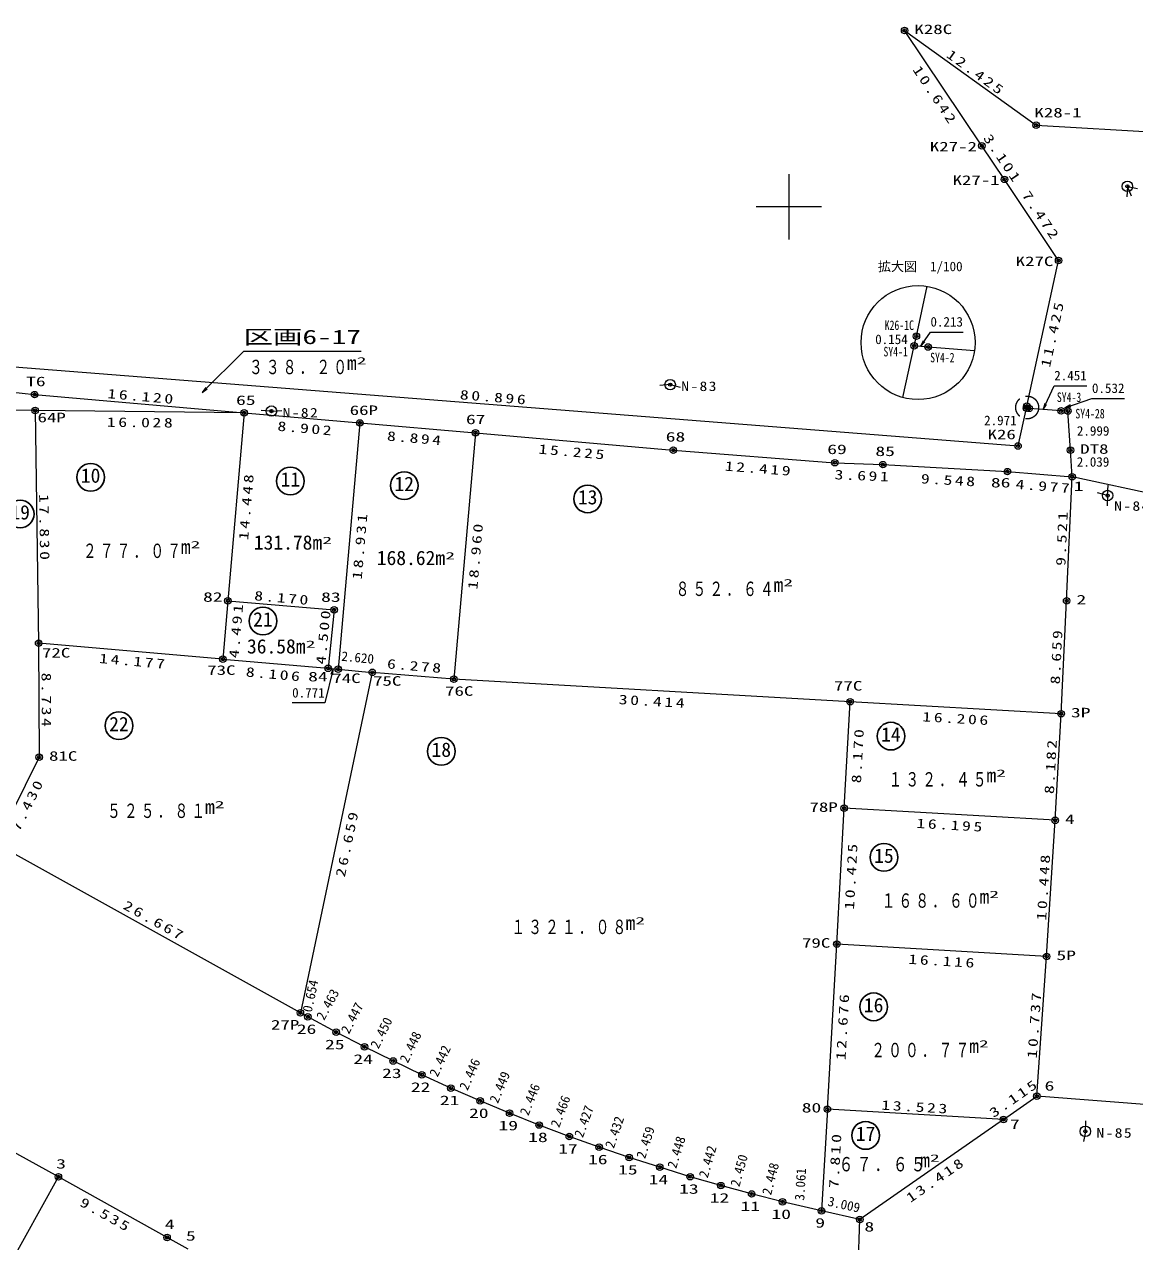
# Model space of a CAD drawing. Units: millimetres, scale not verified, with parts at other scales. Extents: x 56786042 to 57254500, y 25771750 to 26117216.
# Drawn here: x 56941402 to 57026509, y 25820716 to 25913984 of the extents above; entities that cross this region are included whole.
import ezdxf
from ezdxf.enums import TextEntityAlignment as Align

# ---------------------------------------------------------------- set-up
doc = ezdxf.new("R2010")
doc.units = ezdxf.units.MM
doc.header["$LTSCALE"] = 500
doc.header["$PDMODE"] = 32
doc.header["$PDSIZE"] = 250
doc.linetypes.add('USER1', pattern=[4, 3, -1])
doc.layers.add('レイヤ1', color=7, linetype='Continuous', lineweight=13)
doc.layers.add('基準点', color=7, linetype='Continuous', lineweight=13)
doc.styles.add('ＭＳ ゴシック', font='')
doc.styles.get('ＭＳ ゴシック').set_extended_font_data('MS Gothic')

# ---------------------------------------------------------------- blocks, each defined once
blk = doc.blocks.new('open_arrow')
at = {"color": 0, "linetype": 'Continuous', "lineweight": -2}
blk.add_lwpolyline([(7.5, 1.25), (0, 0), (7.5, -1.25)], dxfattribs=at)

msp = doc.modelspace()

# ---------------------------------------------------------------- linework, layer by layer
at = {"layer": 'レイヤ1'}
for p, q in [((57008876, 25913519), (57018954, 25906252)), ((57014795, 25904675), (57008876, 25913519)), ((57018954, 25906252), (57039202, 25905084)), ((57016535, 25902108), (57014795, 25904675)), ((57020679, 25895890), (57016535, 25902108)), ((57018244, 25884728), (57020679, 25895890)), ((57009777, 25890097.6), (57010609.6, 25893914.2)), ((57010098.7, 25889308.5), (57010856, 25890410.1)), ((57010856, 25890410.1), (57013356, 25890410.1)), ((57008733.1, 25885394.3), (57009612, 25889347.6)), ((57009612, 25889347.6), (57009777, 25890097.6)), ((57010672, 25889262.6), (57009612, 25889347.6)), ((56955028.8, 25885768), (56958215.7, 25888954.9)), ((56958215.7, 25888954.9), (56967215.7, 25888954.9)), ((57014228.6, 25888978.7), (57010672, 25889262.6)), ((56936920, 25888025), (57017567, 25881678)), ((56935854, 25886300), (56942192, 25885615)), ((56942192, 25885615), (56958251, 25884216)), ((57019488, 25884476), (57020343.2, 25886287.7)), ((57020343.2, 25886287.7), (57022843.2, 25886287.7)), ((57018211, 25884578), (57018244, 25884728)), ((57021153.3, 25884612.1), (57023234.2, 25885318.8)), ((57023234.2, 25885318.8), (57025734.2, 25885318.8)), ((56942224, 25884402), (56939623, 25884434)), ((56958251, 25884216), (56942224, 25884402)), ((56942224, 25884402), (56942499, 25866574)), ((56958251, 25884216), (56957007, 25869822)), ((56958251, 25884216), (56967119, 25883443)), ((57017567, 25881678), (57018211, 25884578)), ((57018423, 25884561), (57018211, 25884578)), ((57020866, 25884366), (57018423, 25884561)), ((57021398, 25884355), (57020866, 25884366)), ((57021585, 25881362), (57021398, 25884355)), ((56967119, 25883443), (56965467, 25864584)), ((56967119, 25883443), (56975981, 25882694)), ((56975981, 25882694), (56974331, 25863806)), ((56975981, 25882694), (56991147, 25881358)), ((56991147, 25881358), (57003529, 25880400)), ((57021712, 25879327), (57021585, 25881362)), ((57003529, 25880400), (57007217, 25880250)), ((57007217, 25880250), (57016750, 25879716)), ((57016750, 25879716), (57021712, 25879327)), ((57021296, 25869815), (57021712, 25879327)), ((57049476, 25873288), (57021712, 25879327)), ((56957007, 25869822), (56956623, 25865347)), ((56957007, 25869822), (56965147, 25869121)), ((57020876, 25861166), (57021296, 25869815)), ((56965147, 25869121), (56964698, 25864643)), ((56942499, 25866574), (56942544, 25857840)), ((56956623, 25865347), (56942499, 25866574)), ((56956623, 25865347), (56964698, 25864643)), ((56968075, 25864336), (56962560, 25838254)), ((56965077.9, 25864613.9), (56964430.1, 25861987)), ((56964698, 25864643), (56965467, 25864584)), ((56965467, 25864584), (56968075, 25864336)), ((56974331, 25863806), (56968075, 25864336)), ((57004696, 25862085), (56974331, 25863806)), ((56964430.1, 25861987), (56961930.1, 25861987)), ((57004247, 25853927), (57004696, 25862085)), ((57020876, 25861166), (57004696, 25862085)), ((57020415, 25852997), (57020876, 25861166)), ((56942544, 25857840), (56939239, 25851186)), ((57003674, 25843518), (57004247, 25853927)), ((57020415, 25852997), (57004247, 25853927)), ((57019762, 25842569), (57020415, 25852997)), ((56962560, 25838254), (56939239, 25851186)), ((57002953, 25830863), (57003674, 25843518)), ((57019762, 25842569), (57003674, 25843518)), ((57019009, 25831858), (57019762, 25842569)), ((56944011, 25825676), (56917505, 25840377)), ((56963134, 25837940), (56962560, 25838254)), ((56965300, 25836767), (56963134, 25837940)), ((56967473, 25835642), (56965300, 25836767)), ((56969670, 25834558), (56967473, 25835642)), ((56971878, 25833500), (56969670, 25834558)), ((56974098, 25832482), (56971878, 25833500)), ((56976338, 25831500), (56974098, 25832482)), ((56978598, 25830557), (56976338, 25831500)), ((57016453, 25830077), (57019009, 25831858)), ((57046901.7, 25829710.8), (57019009, 25831858)), ((56980870, 25829651), (56978598, 25830557)), ((57002953, 25830863), (57002502, 25823066)), ((57016453, 25830077), (57002953, 25830863)), ((56983176, 25828778), (56980870, 25829651)), ((57016453, 25830077), (57005439, 25822413)), ((56985459, 25827953), (56983176, 25828778)), ((56987762, 25827170), (56985459, 25827953)), ((56990103, 25826418), (56987762, 25827170)), ((56992441, 25825693), (56990103, 25826418)), ((56931009, 25802224), (56944011, 25825676)), ((56952342, 25821039), (56944011, 25825676)), ((56994786, 25825011), (56992441, 25825693)), ((56997150, 25824369), (56994786, 25825011)), ((56999521, 25823761), (56997150, 25824369)), ((57002502, 25823066), (56999521, 25823761)), ((57005439, 25822413), (57002502, 25823066)), ((57004765, 25802202), (57005439, 25822413)), ((56953959, 25820153), (56952342, 25821039))]:
    msp.add_line(p, q, dxfattribs=at)
at = {"layer": 'レイヤ1', "lineweight": 18}
for p, q in [((57000000, 25902500), (57000000, 25897500)), ((57002500, 25900000), (56997500, 25900000)), ((57010098.7, 25889308.5), (57010099, 25889309)), ((56955028.8, 25885768), (56955028.9, 25885768.1)), ((57021153.3, 25884612.1), (57021153.3, 25884612.1)), ((57019488, 25884476), (57019488.1, 25884476.1)), ((56965077.9, 25864613.9), (56965077.9, 25864613.8))]:
    msp.add_line(p, q, dxfattribs=at)
at = {"layer": 'レイヤ1'}
for centre, radius in [((57008876, 25913519), 250), ((57018954, 25906252), 250), ((57014795, 25904675), 250), ((57016535, 25902108), 250), ((57020679, 25895890), 250), ((57009904.8, 25889602.8), 4368.6), ((57009777, 25890097.6), 250), ((57009612, 25889347.6), 250), ((57010672, 25889262.6), 250), ((56942192, 25885615), 250), ((56942224, 25884402), 250), ((57018211, 25884578), 250), ((57018244, 25884728), 250), ((57018423, 25884561), 250), ((57020866, 25884366), 250), ((56958251, 25884216), 250), ((56967119, 25883443), 250), ((57021398, 25884355), 250), ((56975981, 25882694), 250), ((57017567, 25881678), 250), ((56991147, 25881358), 250), ((57021585, 25881362), 250), ((57003529, 25880400), 250), ((57007217, 25880250), 250), ((57016750, 25879716), 250), ((57021712, 25879327), 250), ((56957007, 25869822), 250), ((57021296, 25869815), 250), ((56965147, 25869121), 250), ((56942499, 25866574), 250), ((56956623, 25865347), 250), ((56964698, 25864643), 250), ((56965467, 25864584), 250), ((56968075, 25864336), 250), ((56974331, 25863806), 250), ((57004696, 25862085), 250), ((57020876, 25861166), 250), ((56942544, 25857840), 250), ((57004247, 25853927), 250), ((57020415, 25852997), 250), ((57003674, 25843518), 250), ((57019762, 25842569), 250), ((56962560, 25838254), 250), ((56963134, 25837940), 250), ((56965300, 25836767), 250), ((56967473, 25835642), 250), ((56969670, 25834558), 250), ((56971878, 25833500), 250), ((56974098, 25832482), 250), ((56976338, 25831500), 250), ((57019009, 25831858), 250), ((56978598, 25830557), 250), ((57002953, 25830863), 250), ((56980870, 25829651), 250), ((57016453, 25830077), 250), ((56983176, 25828778), 250), ((56985459, 25827953), 250), ((56987762, 25827170), 250), ((56944011, 25825676), 250), ((56990103, 25826418), 250), ((56992441, 25825693), 250), ((56994786, 25825011), 250), ((56997150, 25824369), 250), ((56999521, 25823761), 250), ((57002502, 25823066), 250), ((57005439, 25822413), 250), ((56952342, 25821039), 250)]:
    msp.add_circle(centre, radius, dxfattribs=at)
at = {"layer": 'レイヤ1', "linetype": 'USER1'}
msp.add_circle((57018269.6, 25884629), 873.7, dxfattribs=at)
at = {"layer": 'レイヤ1', "lineweight": 25}
for centre in [(56946484.3, 25879282.9), (56961794.8, 25878990.5), (56970521.1, 25878644.4), (56984585.7, 25877624.4), (56941084.1, 25876467.3), (56959691.8, 25868265.9), (56948655.9, 25860246.9), (57007826.6, 25859448), (56973365.4, 25858280.2), (57007294, 25850160.7), (57006502.2, 25838707.6), (57005888.9, 25828852.9)]:
    msp.add_circle(centre, 1060.7, dxfattribs=at)
at = {"layer": 'レイヤ1'}
for p in [(57008876, 25913519), (57018954, 25906252), (57014795, 25904675), (57016535, 25902108), (57020679, 25895890), (57009777, 25890097.6), (57009612, 25889347.6), (57010672, 25889262.6), (56942192, 25885615), (57018211, 25884578), (57018244, 25884728), (57018423, 25884561), (56942224, 25884402), (56958251, 25884216), (57020866, 25884366), (57021398, 25884355), (56967119, 25883443), (56975981, 25882694), (56991147, 25881358), (57017567, 25881678), (57021585, 25881362), (57003529, 25880400), (57007217, 25880250), (57016750, 25879716), (57021712, 25879327), (56957007, 25869822), (57021296, 25869815), (56965147, 25869121), (56942499, 25866574), (56956623, 25865347), (56964698, 25864643), (56965467, 25864584), (56968075, 25864336), (56974331, 25863806), (57004696, 25862085), (57020876, 25861166), (56942544, 25857840), (57004247, 25853927), (57020415, 25852997), (57003674, 25843518), (57019762, 25842569), (56962560, 25838254), (56963134, 25837940), (56965300, 25836767), (56967473, 25835642), (56969670, 25834558), (56971878, 25833500), (56974098, 25832482), (56976338, 25831500), (57019009, 25831858), (56978598, 25830557), (57002953, 25830863), (56980870, 25829651), (57016453, 25830077), (56983176, 25828778), (56985459, 25827953), (56987762, 25827170), (56990103, 25826418), (56944011, 25825676), (56992441, 25825693), (56994786, 25825011), (56997150, 25824369), (56999521, 25823761), (57002502, 25823066), (57005439, 25822413), (56952342, 25821039)]:
    msp.add_point(p, dxfattribs=at)
at = {"layer": '基準点'}
for p, q in [((57025955, 25901571), (57025903.8, 25900772.6)), ((57026256.4, 25900830), (57025955, 25901571)), ((57025955, 25901571), (57026737, 25901402.3)), ((56990904, 25886378), (56990105.8, 25886325.1)), ((56990904, 25886378), (56991679.5, 25886181.5)), ((56960345, 25884351), (56959545.9, 25884389.4)), ((56960345, 25884351), (56961143.2, 25884403.9)), ((57024437, 25877881), (57024488.2, 25878679.4)), ((57024437, 25877881), (57023661.5, 25878077.5)), ((57024437, 25877881), (57024409, 25877081.5)), ((57022728, 25829168), (57022756, 25829967.5)), ((57022728, 25829168), (57022595.5, 25828379))]:
    msp.add_line(p, q, dxfattribs=at)
for centre in [(57025955, 25901571), (56990904, 25886378), (56960345, 25884351), (57024437, 25877881), (57022728, 25829168)]:
    msp.add_circle(centre, 400, dxfattribs=at)
for p in [(57025955, 25901571), (56990904, 25886378), (56960345, 25884351), (57024437, 25877881), (57022728, 25829168)]:
    msp.add_point(p, dxfattribs=at)

# ---------------------------------------------------------------- block references
at = {"layer": 'レイヤ1', "lineweight": 18, "xscale": 62.8, "yscale": 62.8}
for p, rotation in [((57010098.7, 25889308.5), 55.5), ((56955028.8, 25885768), 45), ((57019488, 25884476), 64.7), ((57021153.3, 25884612.1), 18.8), ((56965077.9, 25864613.9), 256.1)]:
    msp.add_blockref('open_arrow', p, dxfattribs=dict(at, rotation=rotation))

# ---------------------------------------------------------------- texts
at = {"layer": 'レイヤ1', "style": 'ＭＳ ゴシック'}
for s, height, width, p in [('K28C', 733.1, 1.45, (57009626.5, 25913019)), ('K28-1', 733.1, 1.45, (57018825.2, 25906631.3)), ('K27-2', 733.1, 1.45, (57010807.1, 25904028.5)), ('K27-1', 733.1, 1.45, (57012547.1, 25901461.5)), ('K27C', 733.1, 1.45, (57017384.8, 25895243.5)), ('K26-1C', 733.1, 0.75, (57007347.1, 25890347.8)), ('区画6-17', 1100, 1.5, (56958215.7, 25889154.9)), ('SY4-1', 733.1, 0.75, (57007251.8, 25888322)), ('2', 549.9, 2, (56966877, 25887763.8)), ('SY4-2', 733.1, 0.75, (57010832.3, 25887867)), ('T6', 733.1, 1.5, (56941537.2, 25886040.4)), ('65', 733.1, 1.5, (56957630.5, 25884601.4)), ('SY4-3', 733.1, 0.75, (57020542.3, 25884827.2)), ('66P', 733.1, 1.45, (56966339.5, 25883831.4)), ('64P', 733.1, 1.45, (56942412.5, 25883273.9)), ('67', 733.1, 1.5, (56975250.8, 25883131.8)), ('SY4-28', 733.1, 0.75, (57021964.8, 25883572.3)), ('K26', 733.1, 1.45, (57015230.8, 25881979.7)), ('68', 733.1, 1.5, (56990564.9, 25881795.8)), ('DT8', 733.1, 1.45, (57022335.5, 25880862)), ('69', 733.1, 1.5, (57002946.9, 25880837.8)), ('85', 733.1, 1.5, (57006634.9, 25880687.8)), ('86', 733.1, 1.5, (57015489.3, 25878281.6)), ('1', 733.1, 1.5, (57021847.9, 25878007.4)), ('2', 549.9, 2, (56954148.1, 25873679.7)), ('2', 549.9, 2, (56964243.6, 25874008)), ('2', 549.9, 2, (56973666.8, 25872824.9)), ('2', 549.9, 2, (56999579.8, 25870768)), ('82', 733.1, 1.5, (56955101.2, 25869521.9)), ('83', 733.1, 1.5, (56964152, 25869513.6)), ('2', 733.1, 1.5, (57022046.5, 25869315)), ('72C', 733.1, 1.45, (56942755.9, 25865251.4)), ('2', 549.9, 2, (56962968.4, 25866049.4)), ('73C', 733.1, 1.45, (56955419.8, 25863921.6)), ('84', 733.1, 1.5, (56963158.2, 25863423.9)), ('74C', 733.1, 1.45, (56965010.5, 25863296.6)), ('75C', 733.1, 1.45, (56968132.3, 25863089.3)), ('76C', 733.1, 1.45, (56973650.2, 25862318.9)), ('77C', 733.1, 1.45, (57003464.1, 25862720.2)), ('3P', 733.1, 1.5, (57021626.5, 25860666)), ('81C', 733.1, 1.45, (56943294.5, 25857340)), ('2', 549.9, 2, (57015896.5, 25856170.3)), ('2', 549.9, 2, (56955998, 25853760.1)), ('78P', 733.1, 1.45, (57001583.7, 25853427)), ('4', 733.1, 1.5, (57021165.5, 25852497)), ('2', 549.9, 2, (57015363.8, 25846883)), ('2', 549.9, 2, (56988235.5, 25844863.8)), ('79C', 733.1, 1.45, (57001010.7, 25843018)), ('5P', 733.1, 1.5, (57020512.5, 25842069)), ('27P', 733.1, 1.45, (56960306.7, 25836749.6)), ('26', 733.1, 1.5, (56962285, 25836411.8)), ('25', 733.1, 1.5, (56964451, 25835238.8)), ('2', 549.9, 2, (57014572.1, 25835429.9)), ('24', 733.1, 1.5, (56966624, 25834113.8)), ('23', 733.1, 1.5, (56968821, 25833029.8)), ('22', 733.1, 1.5, (56971029, 25831971.8)), ('6', 733.1, 1.5, (57019602.4, 25832064.9)), ('21', 733.1, 1.5, (56973249, 25830953.8)), ('20', 733.1, 1.5, (56975489, 25829971.8)), ('80', 733.1, 1.5, (57000990.1, 25830391.6)), ('19', 733.1, 1.5, (56977749, 25829028.8)), ('7', 733.1, 1.5, (57016946.4, 25829120)), ('18', 733.1, 1.5, (56980021, 25828122.8)), ('17', 733.1, 1.5, (56982327, 25827249.8)), ('3', 733.1, 1.5, (56943842.8, 25826094.7)), ('16', 733.1, 1.5, (56984610, 25826424.8)), ('2', 549.9, 2, (57010819.3, 25826683.7)), ('15', 733.1, 1.5, (56986913, 25825641.8)), ('14', 733.1, 1.5, (56989254, 25824889.8)), ('13', 733.1, 1.5, (56991592, 25824164.8)), ('12', 733.1, 1.5, (56993937, 25823482.8)), ('11', 733.1, 1.5, (56996301, 25822840.8)), ('10', 733.1, 1.5, (56998672, 25822232.8)), ('4', 733.1, 1.5, (56952173.8, 25821457.7)), ('9', 733.1, 1.5, (57002033.2, 25821570.8)), ('8', 733.1, 1.5, (57005794.9, 25821271.3)), ('5', 733.1, 1.5, (56953790.8, 25820571.7))]:
    msp.add_text(s, height=height, dxfattribs=dict(at, width=width)).set_placement(p, align=Align.BOTTOM_LEFT)
for s, height, p in [('拡大図\u30001/100', 733.1, (57006825.8, 25894850.7)), ('0.213', 733.1, (57010856, 25890610.1)), ('0.154', 733.1, (57006621.2, 25889266)), ('m', 1100, (56966127, 25887163.8)), ('2.451', 733.1, (57020343.2, 25886487.7)), ('0.532', 733.1, (57023234.2, 25885518.8)), ('2.971', 733.1, (57014970.2, 25883053.6)), ('2.999', 733.1, (57022080.5, 25882252.1)), ('10', 1100, (56945734.3, 25878532.9)), ('2.039', 733.1, (57022072.8, 25879872.3)), ('11', 1100, (56961044.8, 25878240.5)), ('12', 1100, (56969771.1, 25877894.4)), ('13', 1100, (56983835.7, 25876874.4)), ('19', 1100, (56940334.1, 25875717.3)), ('131.78m', 1100, (56958993.6, 25873408)), ('m', 1100, (56953398.1, 25873079.7)), ('168.62m', 1100, (56968416.8, 25872224.9)), ('m', 1100, (56998829.8, 25870168)), ('21', 1100, (56958941.8, 25867515.9)), ('36.58m', 1100, (56958468.4, 25865449.4)), ('0.771', 733.1, (56961930.1, 25862187)), ('22', 1100, (56947905.9, 25859496.9)), ('14', 1100, (57007076.6, 25858698)), ('18', 1100, (56972615.4, 25857530.2)), ('m', 1100, (57015146.5, 25855570.3)), ('m', 1100, (56955248, 25853160.1)), ('15', 1100, (57006544, 25849410.7)), ('m', 1100, (57014613.8, 25846283)), ('m', 1100, (56987485.5, 25844263.8)), ('16', 1100, (57005752.2, 25837957.6)), ('m', 1100, (57013822.1, 25834829.9)), ('17', 1100, (57005138.9, 25828102.9)), ('m', 1100, (57010069.3, 25826083.7))]:
    msp.add_text(s, height=height, dxfattribs=at).set_placement(p, align=Align.BOTTOM_LEFT)
for s, rotation, p in [('2.620', 354.568, (56965659.8, 25865005.9)), ('0.654', 78.061, (56963643.5, 25838201)), ('2.463', 61.562, (56964572.1, 25837519)), ('2.447', 62.629, (56966475.8, 25836469.7)), ('2.450', 63.738, (56968741.2, 25835335.4)), ('2.448', 64.398, (56970991.8, 25834247.4)), ('2.442', 65.366, (56973276.7, 25833185.5)), ('2.446', 66.328, (56975577.5, 25832163)), ('2.449', 67.351, (56977903.3, 25831177.8)), ('2.446', 68.259, (56980236.9, 25830234.3)), ('2.466', 69.264, (56982601, 25829325)), ('2.427', 70.132, (56984417.7, 25828558.7)), ('2.432', 71.222, (56986792.8, 25827735.9)), ('2.459', 72.191, (56989188.2, 25826953.1)), ('2.448', 72.772, (56991571.7, 25826206)), ('2.442', 73.784, (56993990.2, 25825488.6)), ('2.450', 74.806, (56996422.7, 25824814)), ('2.448', 75.617, (56998852.2, 25824179.9)), ('3.061', 86.69, (57001400, 25823837)), ('3.009', 347.465, (57002886.6, 25823260.9))]:
    msp.add_text(s, height=733.1, rotation=rotation, dxfattribs=at).set_placement(p, align=Align.BOTTOM_LEFT)
at = {"layer": 'レイヤ1', "char_height": 733.1, "attachment_point": 7, "style": 'ＭＳ ゴシック'}
for s, insert, rotation in [('\\T1.3;\\W1.35;12.425', (57012004.2, 25911509.9), 324.206), ('\\T1.3;\\W1.35;10.642', (57009447.7, 25910507.2), 303.793), ('\\T1.29;\\W1.35;3.101', (57014861.2, 25905262.5), 304.131), ('\\T1.29;\\W1.35;7.472', (57017821.4, 25900901.7), 303.682), ('\\T1.3;\\W1.35;11.425', (57020022.9, 25887645.3), 77.694), ('\\T1.3;\\W1.35;16.120', (56947748.3, 25885331.7), 355.021), ('\\T1.3;\\W1.35;80.896', (56974766.9, 25885247), 355.5), ('\\T1.3;\\W1.35;16.028', (56947723.7, 25883138.1), 359.335), ('\\T1.29;\\W1.35;8.902', (56960781.7, 25882840.1), 355.018), ('\\T1.29;\\W1.35;8.894', (56969178.2, 25882082.4), 355.169), ('\\T1.3;\\W1.35;15.225', (56980795.1, 25881082.4), 354.966), ('\\T1.3;\\W1.35;12.419', (56995074.1, 25879778.7), 355.576), ('\\T1.3;\\W1.35;14.448', (56958564, 25874442.8), 85.06), ('\\T1.29;\\W1.35;3.691', (57003496.1, 25879117.7), 357.671), ('\\T1.29;\\W1.35;9.548', (57010111.2, 25878807.6), 356.794), ('\\T1.29;\\W1.35;4.977', (57017366.3, 25878392.5), 355.517), ('\\T1.3;\\W1.35;17.830', (56942522.9, 25877990.8), 270.884), ('\\T1.3;\\W1.35;18.931', (56967270.3, 25871418.3), 84.994), ('\\T1.29;\\W1.35;9.521', (57021212.4, 25872481.7), 87.496), ('\\T1.3;\\W1.35;18.960', (56976133.9, 25870655.1), 85.007), ('\\T1.29;\\W1.35;8.170', (56959001.9, 25869850.9), 355.078), ('\\T1.29;\\W1.35;4.491', (56957831.1, 25865389.6), 85.095), ('\\T1.29;\\W1.35;4.500', (56964478.9, 25864910.8), 84.274), ('\\T1.29;\\W1.35;8.659', (57020784.4, 25863402.7), 87.22), ('\\T1.3;\\W1.35;14.177', (56947117.3, 25865043.1), 355.035), ('\\T1.29;\\W1.35;6.278', (56969180.6, 25864629.2), 355.158), ('\\T1.29;\\W1.35;8.734', (56942710.7, 25864308), 270.295), ('\\T1.29;\\W1.35;8.106', (56958357.3, 25864005.6), 355.017), ('\\T1.3;\\W1.35;30.414', (56986949.6, 25861888.9), 356.756), ('\\T1.3;\\W1.35;16.206', (57010222, 25860569.2), 356.749), ('\\T1.29;\\W1.35;8.170', (57005538.4, 25855821.5), 86.85), ('\\T1.29;\\W1.35;8.182', (57020327.5, 25854996.1), 86.77), ('\\T1.29;\\W1.35;7.430', (56941032.1, 25852098.4), 63.587), ('\\T1.3;\\W1.35;26.659', (56965974.4, 25848600.8), 78.061), ('\\T1.3;\\W1.35;16.195', (57009766.2, 25852407.5), 356.708), ('\\T1.3;\\W1.35;10.425', (57005005.3, 25846138.6), 86.849), ('\\T1.3;\\W1.35;10.448', (57019732.6, 25845300.4), 86.417), ('\\T1.3;\\W1.35;26.667', (56948901.2, 25846245.1), 330.991), ('\\T1.3;\\W1.35;16.116', (57009151.7, 25841992.8), 356.624), ('\\T1.3;\\W1.35;12.676', (57004353.6, 25834607.2), 86.739), ('\\T1.3;\\W1.35;10.737', (57019010.7, 25834733.7), 85.979), ('\\T1.29;\\W1.35;3.115', (57015705.2, 25830166.7), 34.868), ('\\T1.3;\\W1.35;13.523', (57007080.4, 25830816.9), 356.668), ('\\T1.29;\\W1.35;7.810', (57003804.2, 25824798.7), 86.69), ('\\T1.3;\\W1.35;13.418', (57009322.3, 25823660.7), 34.832), ('\\T1.29;\\W1.35;9.535', (56945573, 25823495.3), 330.9)]:
    msp.add_mtext(s, dxfattribs=dict(at, insert=insert, rotation=rotation))
at = {"layer": 'レイヤ1', "char_height": 1100, "attachment_point": 7, "style": 'ＭＳ ゴシック'}
for s, insert in [('\\T1.23;\\W0.7;３３８．２０', (56958627, 25887163.8)), ('\\T1.23;\\W0.7;２７７．０７', (56945898.1, 25873079.7)), ('\\T1.23;\\W0.7;８５２．６４', (56991329.8, 25870168)), ('\\T1.23;\\W0.7;１３２．４５', (57007646.5, 25855570.3)), ('\\T1.23;\\W0.7;５２５．８１', (56947748, 25853160.1)), ('\\T1.23;\\W0.7;１６８．６０', (57007113.8, 25846283)), ('\\T1.23;\\W0.7;１３２１．０８', (56978735.5, 25844263.8)), ('\\T1.23;\\W0.7;２００．７７', (57006322.1, 25834829.9)), ('\\T1.23;\\W0.75;６７．６５', (57003819.3, 25826083.7))]:
    msp.add_mtext(s, dxfattribs=dict(at, insert=insert))
at = {"layer": '基準点', "char_height": 733.1, "attachment_point": 7, "style": 'ＭＳ ゴシック'}
for s, insert in [('\\T1.17;\\W1.2;N-83', (56991754.5, 25885878)), ('\\T1.17;\\W1.2;N-82', (56961195.5, 25883851)), ('\\T1.17;\\W1.2;N-84', (57024937.5, 25876701.7)), ('\\T1.17;\\W1.2;N-85', (57023578.5, 25828668))]:
    msp.add_mtext(s, dxfattribs=dict(at, insert=insert))

doc.saveas('drawing.dxf')
